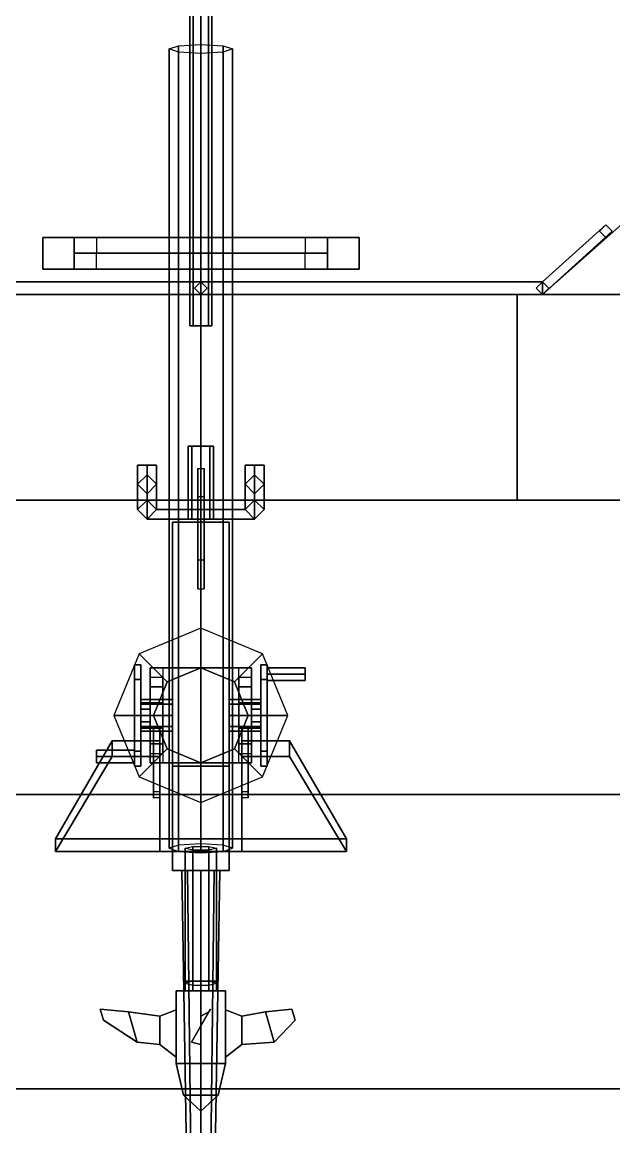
# Model space of a CAD drawing. Header units: millimetres. Extents: x -3.3 to 3.3, y -23.5 to 37.3.
# Drawn here: x -0.565 to 1.306, y -21.43 to -17.94 of the extents above; entities that cross this region are included whole.
import ezdxf

# ---------------------------------------------------------------- set-up
doc = ezdxf.new("R2010")
doc.units = ezdxf.units.MM
for name, color, linetype in [('gun', 1, 'Continuous'), ('prop', 1, 'Continuous'), ('railings', 6, 'Continuous'), ('sleeve', 5, 'Continuous'), ('turret', 2, 'Continuous')]:
    doc.layers.add(name, color=color, linetype=linetype)

msp = doc.modelspace()

# ---------------------------------------------------------------- linework, layer by layer
at = {"color": 3}
for points in [[(1.08, -13.42, 3.3), (1.08, -15.28, 3.3), (2.41, -18.8, 3.3), (2.41, -9.25, 3.3)], [(-1.08, -15.28, 3.3), (-2.41, -18.8, 3.3), (-0.5, -15.76, 3.3), (-0.5, -15.28, 3.3)], [(0.5, -15.28, 3.3), (0.5, -15.76, 3.3), (2.41, -18.8, 3.3), (1.08, -15.28, 3.3)], [(-0.5, -15.76, 3.3), (-2.41, -18.8, 3.3), (2.41, -18.8, 3.3), (0.5, -15.76, 3.3)], [(-2.41, -18.8, 3.3), (-2.41, -18.8, 2.52), (2.41, -18.8, 2.52), (2.41, -18.8, 3.3)], [(-1, -18.8, 2.52), (-1, -19.45, 2.52), (1, -19.45, 2.52), (1, -18.8, 2.52)], [(-2, -19.45, 2.52), (-2.41, -20.38, 2.52), (2.41, -20.38, 2.52), (2, -19.45, 2.52)], [(-2.41, -20.38, 2.52), (-1.95, -21.31, 2.52), (1.95, -21.31, 2.52), (2.41, -20.38, 2.52)], [(-1.95, -21.31, 2.52), (-1.95, -21.31, 2.17), (1.95, -21.31, 2.17), (1.95, -21.31, 2.52)]]:
    msp.add_3dface(points, dxfattribs=at)
for points in [[(3.25, -15.78, -1.68), (3.25, -23.47, -0.75), (-3.25, -23.47, -0.75), (-3.25, -15.78, -1.68)], [(1.08, -18.8, 5.02), (2.48, -17.56, 5.02), (-2.48, -17.56, 5.02), (-1.08, -18.8, 5.02)], [(-1.08, -18.8, 4.98), (-2.48, -17.56, 4.98), (2.48, -17.56, 4.98), (1.08, -18.8, 4.98)], [(2.48, -17.56, 4.98), (2.48, -17.56, 5.02), (1.08, -18.8, 5.02), (1.08, -18.8, 4.98)], [(-0.1, -18.0248, -1.2551), (-0.0707, -18.015, -1.3251), (-0.0707, -20.5402, -1.68), (-0.1, -20.55, -1.61)], [(-0.0707, -18.0347, -1.1851), (-0.1, -18.0248, -1.2551), (-0.1, -20.55, -1.61), (-0.0707, -20.5598, -1.54)], [(-0.0707, -18.015, -1.3251), (0, -18.0109, -1.3541), (0, -20.5361, -1.709), (-0.0707, -20.5402, -1.68)], [(0, -18.0387, -1.1561), (-0.0707, -18.0347, -1.1851), (-0.0707, -20.5598, -1.54), (0, -20.5639, -1.511)], [(0, -18.0109, -1.3541), (0.0707, -18.015, -1.3251), (0.0707, -20.5402, -1.68), (0, -20.5361, -1.709)], [(0.0707, -18.0347, -1.1851), (0, -18.0387, -1.1561), (0, -20.5639, -1.511), (0.0707, -20.5598, -1.54)], [(0.0707, -18.015, -1.3251), (0.1, -18.0248, -1.2551), (0.1, -20.55, -1.61), (0.0707, -20.5402, -1.68)], [(0.1, -18.0248, -1.2551), (0.0707, -18.0347, -1.1851), (0.0707, -20.5598, -1.54), (0.1, -20.55, -1.61)], [(-0.5, -18.72, 3.3), (-0.5, -18.72, 4.98), (-0.5, -18.62, 4.98), (-0.5, -18.62, 3.3)], [(-0.5, -18.62, 3.3), (-0.5, -18.62, 4.98), (-0.4, -18.62, 4.88), (-0.4, -18.62, 3.3)], [(0.4, -18.62, 4.88), (-0.4, -18.62, 4.88), (-0.5, -18.62, 4.98), (0.5, -18.62, 4.98)], [(-0.4, -18.62, 4.88), (-0.33, -18.62, 4.88), (0.4, -18.62, 3.3), (0.33, -18.62, 3.3)], [(0.33, -18.67, 3.3), (-0.4, -18.67, 4.88), (-0.4, -18.62, 4.88), (0.33, -18.62, 3.3)], [(-0.4, -18.62, 3.3), (-0.4, -18.62, 4.88), (-0.4, -18.72, 4.88), (-0.4, -18.72, 3.3)], [(0.4, -18.72, 4.88), (-0.4, -18.72, 4.88), (-0.4, -18.62, 4.88), (0.4, -18.62, 4.88)], [(0.4, -18.62, 3.3), (-0.33, -18.62, 4.88), (-0.33, -18.67, 4.88), (0.4, -18.67, 3.3)], [(0.4, -18.62, 3.3), (0.4, -18.62, 4.88), (0.5, -18.62, 4.98), (0.5, -18.62, 3.3)], [(0.4, -18.72, 3.3), (0.4, -18.72, 4.88), (0.4, -18.62, 4.88), (0.4, -18.62, 3.3)], [(0.5, -18.62, 3.3), (0.5, -18.62, 4.98), (0.5, -18.72, 4.98), (0.5, -18.72, 3.3)], [(0.4, -18.67, 3.3), (-0.33, -18.67, 4.88), (-0.4, -18.67, 4.88), (0.33, -18.67, 3.3)], [(-0.4, -18.72, 3.3), (0.33, -18.72, 4.88), (0.33, -18.67, 4.88), (-0.4, -18.67, 3.3)], [(-0.4, -18.67, 3.3), (0.33, -18.67, 4.88), (0.4, -18.67, 4.88), (-0.33, -18.67, 3.3)], [(-0.33, -18.67, 3.3), (0.4, -18.67, 4.88), (0.4, -18.72, 4.88), (-0.33, -18.72, 3.3)], [(-0.4, -18.72, 4.88), (-0.5, -18.72, 4.98), (-0.5, -18.72, 3.3), (-0.4, -18.72, 3.3)], [(-0.5, -18.72, 4.98), (-0.4, -18.72, 4.88), (0.4, -18.72, 4.88), (0.5, -18.72, 4.98)], [(0.4, -18.72, 4.88), (0.33, -18.72, 4.88), (-0.4, -18.72, 3.3), (-0.33, -18.72, 3.3)], [(0.5, -18.72, 4.98), (0.4, -18.72, 4.88), (0.4, -18.72, 3.3), (0.5, -18.72, 3.3)], [(1.08, -18.8, 4.98), (1.08, -18.8, 5.02), (-1.08, -18.8, 5.02), (-1.08, -18.8, 4.98)], [(1, -18.8, 2.54), (1, -19.45, 2.54), (2, -19.45, 2.54), (2, -18.8, 2.54)], [(1, -18.8, 2.52), (1, -19.45, 2.52), (1, -19.45, 2.54), (1, -18.8, 2.54)], [(1, -19.45, 2.54), (1, -19.45, 2.52), (2, -19.45, 2.52), (2, -19.45, 2.54)], [(0, -19.855, 2.52), (-0.1945, -19.9355, 2.52), (-0.1061, -20.0239, 3.35), (0, -19.98, 3.35)], [(0.1945, -19.9355, 2.52), (0, -19.855, 2.52), (0, -19.98, 3.35), (0.1061, -20.0239, 3.35)], [(-0.1945, -19.9355, 2.52), (-0.275, -20.13, 2.52), (-0.15, -20.13, 3.35), (-0.1061, -20.0239, 3.35)], [(0.275, -20.13, 2.52), (0.1945, -19.9355, 2.52), (0.1061, -20.0239, 3.35), (0.15, -20.13, 3.35)], [(0, -19.98, 3.35), (-0.1061, -20.0239, 3.35), (-0.1061, -20.0239, 3.4), (0, -19.98, 3.4)], [(0.1061, -20.0239, 3.35), (0, -19.98, 3.35), (0, -19.98, 3.4), (0.1061, -20.0239, 3.4)], [(-0.1061, -20.0239, 3.35), (-0.15, -20.13, 3.35), (-0.15, -20.13, 3.4), (-0.1061, -20.0239, 3.4)], [(0.15, -20.13, 3.35), (0.1061, -20.0239, 3.35), (0.1061, -20.0239, 3.4), (0.15, -20.13, 3.4)], [(-0.275, -20.13, 2.52), (-0.1945, -20.3245, 2.52), (-0.1061, -20.2361, 3.35), (-0.15, -20.13, 3.35)], [(-0.15, -20.13, 3.35), (-0.1061, -20.2361, 3.35), (-0.1061, -20.2361, 3.4), (-0.15, -20.13, 3.4)], [(0.1061, -20.2361, 3.35), (0.15, -20.13, 3.35), (0.15, -20.13, 3.4), (0.1061, -20.2361, 3.4)], [(0.1945, -20.3245, 2.52), (0.275, -20.13, 2.52), (0.15, -20.13, 3.35), (0.1061, -20.2361, 3.35)], [(-0.1945, -20.3245, 2.52), (0, -20.405, 2.52), (0, -20.28, 3.35), (-0.1061, -20.2361, 3.35)], [(-0.1061, -20.2361, 3.35), (0, -20.28, 3.35), (0, -20.28, 3.4), (-0.1061, -20.2361, 3.4)], [(0, -20.28, 3.35), (0.1061, -20.2361, 3.35), (0.1061, -20.2361, 3.4), (0, -20.28, 3.4)], [(0, -20.405, 2.52), (0.1945, -20.3245, 2.52), (0.1061, -20.2361, 3.35), (0, -20.28, 3.35)], [(-0.05, -20.55, -1.61), (-0.025, -20.544, -1.6529), (-0.025, -20.9698, -1.7127), (-0.05, -20.9758, -1.6698)], [(-0.025, -20.556, -1.5671), (-0.05, -20.55, -1.61), (-0.05, -20.9758, -1.6698), (-0.025, -20.9818, -1.627)], [(-0.025, -20.544, -1.6529), (0.025, -20.544, -1.6529), (0.025, -20.9698, -1.7127), (-0.025, -20.9698, -1.7127)], [(0.025, -20.556, -1.5671), (-0.025, -20.556, -1.5671), (-0.025, -20.9818, -1.627), (0.025, -20.9818, -1.627)], [(0.025, -20.544, -1.6529), (0.05, -20.55, -1.61), (0.05, -20.9758, -1.6698), (0.025, -20.9698, -1.7127)], [(0.05, -20.55, -1.61), (0.025, -20.556, -1.5671), (0.025, -20.9818, -1.627), (0.05, -20.9758, -1.6698)], [(-1.95, -21.31, 2.17), (-3.25, -23.47, 2.17), (3.25, -23.47, 2.17), (1.95, -21.31, 2.17)]]:
    msp.add_3dface(points)
at = {"layer": 'gun'}
for points in [[(-0.0247, -18.9, 6.2253), (-0.035, -18.9, 6.25), (-0.035, -17.87, 6.25), (-0.0247, -17.87, 6.2253)], [(-0.035, -18.9, 6.25), (-0.0247, -18.9, 6.2747), (-0.0247, -17.87, 6.2747), (-0.035, -17.87, 6.25)], [(0, -18.9, 6.215), (-0.0247, -18.9, 6.2253), (-0.0247, -17.87, 6.2253), (0, -17.87, 6.215)], [(-0.0247, -18.9, 6.2747), (0, -18.9, 6.285), (0, -17.87, 6.285), (-0.0247, -17.87, 6.2747)], [(0.0247, -18.9, 6.2253), (0, -18.9, 6.215), (0, -17.87, 6.215), (0.0247, -17.87, 6.2253)], [(0, -18.9, 6.285), (0.0247, -18.9, 6.2747), (0.0247, -17.87, 6.2747), (0, -17.87, 6.285)], [(0.035, -18.9, 6.25), (0.0247, -18.9, 6.2253), (0.0247, -17.87, 6.2253), (0.035, -17.87, 6.25)], [(0.0247, -18.9, 6.2747), (0.035, -18.9, 6.25), (0.035, -17.87, 6.25), (0.0247, -17.87, 6.2747)], [(-0.0247, -18.9, 6.2253), (0.035, -18.9, 6.25), (0.0247, -18.9, 6.2747), (-0.035, -18.9, 6.25)], [(-0.035, -18.9, 6.25), (0.0247, -18.9, 6.2747), (0, -18.9, 6.285), (-0.0247, -18.9, 6.2747)], [(0, -18.9, 6.215), (0.0247, -18.9, 6.2253), (0.035, -18.9, 6.25), (-0.0247, -18.9, 6.2253)], [(-0.0424, -20.62, 3.7624), (-0.06, -20.62, 3.72), (-0.035, -22.15, 3.72), (-0.0247, -22.15, 3.7447)], [(-0.06, -20.62, 3.72), (-0.0424, -20.62, 3.6776), (-0.0247, -22.15, 3.6953), (-0.035, -22.15, 3.72)], [(0, -20.62, 3.78), (-0.0424, -20.62, 3.7624), (-0.0247, -22.15, 3.7447), (0, -22.15, 3.755)], [(-0.0424, -20.62, 3.6776), (0, -20.62, 3.66), (0, -22.15, 3.685), (-0.0247, -22.15, 3.6953)], [(0.0424, -20.62, 3.7624), (0, -20.62, 3.78), (0, -22.15, 3.755), (0.0247, -22.15, 3.7447)], [(0, -20.62, 3.66), (0.0424, -20.62, 3.6776), (0.0247, -22.15, 3.6953), (0, -22.15, 3.685)], [(0.06, -20.62, 3.72), (0.0424, -20.62, 3.7624), (0.0247, -22.15, 3.7447), (0.035, -22.15, 3.72)], [(0.0424, -20.62, 3.6776), (0.06, -20.62, 3.72), (0.035, -22.15, 3.72), (0.0247, -22.15, 3.6953)]]:
    msp.add_3dface(points, dxfattribs=at)
at = {"layer": 'prop'}
for points in [[(-0.025, -21, -1.7133), (-0.05, -21, -1.67), (-0.05, -20.97, -1.67), (-0.025, -20.97, -1.7133)], [(-0.05, -21, -1.67), (-0.025, -21, -1.6267), (-0.025, -20.97, -1.6267), (-0.05, -20.97, -1.67)], [(0.025, -21, -1.7133), (-0.025, -21, -1.7133), (-0.025, -20.97, -1.7133), (0.025, -20.97, -1.7133)], [(-0.025, -21, -1.6267), (0.025, -21, -1.6267), (0.025, -20.97, -1.6267), (-0.025, -20.97, -1.6267)], [(0.05, -21, -1.67), (0.025, -21, -1.7133), (0.025, -20.97, -1.7133), (0.05, -20.97, -1.67)], [(0.025, -21, -1.6267), (0.05, -21, -1.67), (0.05, -20.97, -1.67), (0.025, -20.97, -1.6267)], [(0, -21.23, -1.76), (-0.0779, -21.23, -1.715), (-0.0779, -21, -1.715), (0, -21, -1.76)], [(-0.0779, -21.23, -1.715), (-0.0779, -21.23, -1.625), (-0.0779, -21, -1.625), (-0.0779, -21, -1.715)], [(-0.0779, -21.23, -1.625), (0, -21.23, -1.58), (0, -21, -1.58), (-0.0779, -21, -1.625)], [(0, -21.23, -1.58), (0.0779, -21.23, -1.625), (0.0779, -21, -1.625), (0, -21, -1.58)], [(0.0779, -21.23, -1.715), (0, -21.23, -1.76), (0, -21, -1.76), (0.0779, -21, -1.715)], [(0.0779, -21.23, -1.625), (0.0779, -21.23, -1.715), (0.0779, -21, -1.715), (0.0779, -21, -1.625)], [(-0.3081, -21.0927, -1.8363), (-0.3181, -21.058, -1.819), (-0.229, -21.0667, -1.7733), (-0.2015, -21.162, -1.821)], [(-0.2015, -21.162, -1.821), (-0.229, -21.0667, -1.7733), (-0.3181, -21.058, -1.819), (-0.3081, -21.0927, -1.8363)], [(-0.1299, -21.17, -1.745), (-0.1299, -21.08, -1.745), (-0.229, -21.0667, -1.7733), (-0.2015, -21.162, -1.821)], [(-0.2015, -21.162, -1.821), (-0.229, -21.0667, -1.7733), (-0.1299, -21.08, -1.745), (-0.1299, -21.17, -1.745)], [(-0.1299, -21.17, -1.745), (-0.1299, -21.08, -1.745), (-0.0779, -21.06, -1.715), (-0.0779, -21.21, -1.715)], [(-0.0779, -21.21, -1.715), (-0.0779, -21.06, -1.715), (-0.1299, -21.08, -1.745), (-0.1299, -21.17, -1.745)], [(0.01, -21.0927, -1.32), (0.03, -21.058, -1.32), (0.025, -21.0667, -1.42), (-0.03, -21.162, -1.42)], [(-0.03, -21.162, -1.42), (0.025, -21.0667, -1.42), (0.03, -21.058, -1.32), (0.01, -21.0927, -1.32)], [(0, -21.17, -1.52), (0, -21.08, -1.52), (0.025, -21.0667, -1.42), (-0.03, -21.162, -1.42)], [(-0.03, -21.162, -1.42), (0.025, -21.0667, -1.42), (0, -21.08, -1.52), (0, -21.17, -1.52)], [(0, -21.17, -1.52), (0, -21.08, -1.52), (0, -21.06, -1.58), (0, -21.21, -1.58)], [(0, -21.21, -1.58), (0, -21.06, -1.58), (0, -21.08, -1.52), (0, -21.17, -1.52)], [(0.1299, -21.17, -1.745), (0.1299, -21.08, -1.745), (0.0779, -21.06, -1.715), (0.0779, -21.21, -1.715)], [(0.0779, -21.21, -1.715), (0.0779, -21.06, -1.715), (0.1299, -21.08, -1.745), (0.1299, -21.17, -1.745)], [(0.1299, -21.17, -1.745), (0.1299, -21.08, -1.745), (0.204, -21.0667, -1.8167), (0.2315, -21.162, -1.769)], [(0.2315, -21.162, -1.769), (0.204, -21.0667, -1.8167), (0.1299, -21.08, -1.745), (0.1299, -21.17, -1.745)], [(0.2981, -21.0927, -1.8537), (0.2881, -21.058, -1.871), (0.204, -21.0667, -1.8167), (0.2315, -21.162, -1.769)], [(0.2315, -21.162, -1.769), (0.204, -21.0667, -1.8167), (0.2881, -21.058, -1.871), (0.2981, -21.0927, -1.8537)], [(0, -21.33, -1.6064), (0, -21.23, -1.58), (-0.0779, -21.23, -1.625), (-0.0551, -21.33, -1.6382)], [(-0.0551, -21.33, -1.6382), (-0.0779, -21.23, -1.625), (-0.0779, -21.23, -1.715), (-0.0551, -21.33, -1.7018)], [(-0.0551, -21.33, -1.7018), (-0.0779, -21.23, -1.715), (0, -21.23, -1.76), (0, -21.33, -1.7336)], [(0, -21.33, -1.7336), (0, -21.23, -1.76), (0.0779, -21.23, -1.715), (0.0551, -21.33, -1.7018)], [(0.0551, -21.33, -1.6382), (0.0779, -21.23, -1.625), (0, -21.23, -1.58), (0, -21.33, -1.6064)], [(0.0551, -21.33, -1.7018), (0.0779, -21.23, -1.715), (0.0779, -21.23, -1.625), (0.0551, -21.33, -1.6382)], [(0, -21.38, -1.67), (0, -21.33, -1.6064), (-0.0551, -21.33, -1.6382), (0, -21.38, -1.67)], [(0, -21.38, -1.67), (-0.0551, -21.33, -1.6382), (-0.0551, -21.33, -1.7018), (0, -21.38, -1.67)], [(0, -21.38, -1.67), (-0.0551, -21.33, -1.7018), (0, -21.33, -1.7336), (0, -21.38, -1.67)], [(0, -21.38, -1.67), (0, -21.33, -1.7336), (0.0551, -21.33, -1.7018), (0, -21.38, -1.67)], [(0, -21.38, -1.67), (0.0551, -21.33, -1.7018), (0.0551, -21.33, -1.6382), (0, -21.38, -1.67)], [(0, -21.38, -1.67), (0.0551, -21.33, -1.6382), (0, -21.33, -1.6064), (0, -21.38, -1.67)]]:
    msp.add_3dface(points, dxfattribs=at)
at = {"layer": 'railings'}
for points in [[(1.28, -18.58, 5.5), (1.08, -18.76, 5.5), (1.08, -18.8, 5.5), (1.3, -18.6, 5.5)], [(1.3, -18.6, 5.5), (1.08, -18.8, 5.5), (1.08, -18.76, 5.5), (1.28, -18.58, 5.5)], [(1.28, -18.58, 5.96), (1.08, -18.76, 5.96), (1.08, -18.8, 5.96), (1.3, -18.6, 5.96)], [(1.3, -18.6, 5.96), (1.08, -18.8, 5.96), (1.08, -18.76, 5.96), (1.28, -18.58, 5.96)], [(1.28, -18.58, 5.02), (1.26, -18.6, 5.02), (1.26, -18.6, 5.96), (1.28, -18.58, 5.96)], [(1.26, -18.6, 5.02), (1.28, -18.62, 5.02), (1.28, -18.62, 5.96), (1.26, -18.6, 5.96)], [(1.3, -18.6, 5.02), (1.28, -18.58, 5.02), (1.28, -18.58, 5.96), (1.3, -18.6, 5.96)], [(1.28, -18.62, 5.02), (1.3, -18.6, 5.02), (1.3, -18.6, 5.96), (1.28, -18.62, 5.96)], [(-1.07, -18.8, 5.5), (1.08, -18.8, 5.5), (1.08, -18.76, 5.5), (-1.07, -18.76, 5.5)], [(-1.07, -18.76, 5.5), (1.08, -18.76, 5.5), (1.08, -18.8, 5.5), (-1.07, -18.8, 5.5)], [(-1.07, -18.76, 5.96), (1.08, -18.76, 5.96), (1.08, -18.8, 5.96), (-1.07, -18.8, 5.96)], [(-1.07, -18.8, 5.96), (1.08, -18.8, 5.96), (1.08, -18.76, 5.96), (-1.07, -18.76, 5.96)], [(0, -18.76, 5.02), (-0.02, -18.78, 5.02), (-0.02, -18.78, 5.96), (0, -18.76, 5.96)], [(0.02, -18.78, 5.02), (0, -18.76, 5.02), (0, -18.76, 5.96), (0.02, -18.78, 5.96)], [(1.08, -18.76, 5.02), (1.06, -18.78, 5.02), (1.06, -18.78, 5.96), (1.08, -18.76, 5.96)], [(1.1, -18.78, 5.02), (1.08, -18.76, 5.02), (1.08, -18.76, 5.96), (1.1, -18.78, 5.96)], [(-0.02, -18.78, 5.02), (0, -18.8, 5.02), (0, -18.8, 5.96), (-0.02, -18.78, 5.96)], [(0, -18.8, 5.02), (0.02, -18.78, 5.02), (0.02, -18.78, 5.96), (0, -18.8, 5.96)], [(1.06, -18.78, 5.02), (1.08, -18.8, 5.02), (1.08, -18.8, 5.96), (1.06, -18.78, 5.96)], [(1.08, -18.8, 5.02), (1.1, -18.78, 5.02), (1.1, -18.78, 5.96), (1.08, -18.8, 5.96)]]:
    msp.add_3dface(points, dxfattribs=at)
at = {"layer": 'sleeve'}
for points in [[(-0.0283, -19.28, 4.0983), (0.04, -19.28, 4.07), (0.0283, -19.28, 4.0417), (-0.04, -19.28, 4.07)], [(-0.04, -19.51, 4.07), (-0.0283, -19.51, 4.0983), (-0.0283, -19.28, 4.0983), (-0.04, -19.28, 4.07)], [(-0.04, -19.28, 4.07), (0.0283, -19.28, 4.0417), (0, -19.28, 4.03), (-0.0283, -19.28, 4.0417)], [(-0.0283, -19.51, 4.0417), (-0.04, -19.51, 4.07), (-0.04, -19.28, 4.07), (-0.0283, -19.28, 4.0417)], [(0, -19.28, 4.11), (0.0283, -19.28, 4.0983), (0.04, -19.28, 4.07), (-0.0283, -19.28, 4.0983)], [(0, -19.51, 4.03), (-0.0283, -19.51, 4.0417), (-0.0283, -19.28, 4.0417), (0, -19.28, 4.03)], [(-0.0283, -19.51, 4.0983), (0, -19.51, 4.11), (0, -19.28, 4.11), (-0.0283, -19.28, 4.0983)], [(0.0283, -19.51, 4.0417), (0, -19.51, 4.03), (0, -19.28, 4.03), (0.0283, -19.28, 4.0417)], [(0, -19.51, 4.11), (0.0283, -19.51, 4.0983), (0.0283, -19.28, 4.0983), (0, -19.28, 4.11)], [(0.0283, -19.51, 4.0983), (0.04, -19.51, 4.07), (0.04, -19.28, 4.07), (0.0283, -19.28, 4.0983)], [(0.04, -19.51, 4.07), (0.0283, -19.51, 4.0417), (0.0283, -19.28, 4.0417), (0.04, -19.28, 4.07)], [(-0.17, -19.34, 3.37), (-0.2, -19.34, 3.4), (-0.17, -19.34, 3.43), (-0.14, -19.34, 3.4)], [(-0.2, -19.34, 3.4), (-0.17, -19.34, 3.37), (-0.17, -19.43, 3.45), (-0.2, -19.4, 3.45)], [(-0.17, -19.34, 3.99), (-0.2, -19.34, 4.02), (-0.17, -19.34, 4.05), (-0.14, -19.34, 4.02)], [(-0.2, -19.34, 4.02), (-0.17, -19.34, 3.99), (-0.17, -19.37, 3.97), (-0.2, -19.4, 3.97)], [(-0.17, -19.34, 4.05), (-0.2, -19.34, 4.02), (-0.2, -19.4, 3.97), (-0.17, -19.43, 3.97)], [(-0.17, -19.34, 3.43), (-0.2, -19.34, 3.4), (-0.2, -19.4, 3.45), (-0.17, -19.37, 3.45)], [(-0.17, -19.34, 3.37), (-0.14, -19.34, 3.4), (-0.14, -19.4, 3.45), (-0.17, -19.43, 3.45)], [(-0.17, -19.34, 3.99), (-0.14, -19.34, 4.02), (-0.14, -19.4, 3.97), (-0.17, -19.37, 3.97)], [(-0.14, -19.34, 4.02), (-0.17, -19.34, 4.05), (-0.17, -19.43, 3.97), (-0.14, -19.4, 3.97)], [(-0.14, -19.34, 3.4), (-0.17, -19.34, 3.43), (-0.17, -19.37, 3.45), (-0.14, -19.4, 3.45)], [(-0.01, -19.73, 3.83), (-0.01, -19.44, 4.04), (-0.01, -19.35, 4.04), (-0.01, -19.64, 3.83)], [(-0.01, -19.64, 3.83), (-0.01, -19.35, 4.04), (0.01, -19.35, 4.04), (0.01, -19.64, 3.83)], [(0.01, -19.35, 4.04), (0.01, -19.44, 4.04), (0.01, -19.73, 3.83), (0.01, -19.64, 3.83)], [(0.17, -19.34, 3.37), (0.14, -19.34, 3.4), (0.17, -19.34, 3.43), (0.2, -19.34, 3.4)], [(0.14, -19.34, 3.4), (0.17, -19.34, 3.37), (0.17, -19.43, 3.45), (0.14, -19.4, 3.45)], [(0.17, -19.34, 3.99), (0.14, -19.34, 4.02), (0.17, -19.34, 4.05), (0.2, -19.34, 4.02)], [(0.14, -19.34, 4.02), (0.17, -19.34, 3.99), (0.17, -19.37, 3.97), (0.14, -19.4, 3.97)], [(0.17, -19.34, 4.05), (0.14, -19.34, 4.02), (0.14, -19.4, 3.97), (0.17, -19.43, 3.97)], [(0.17, -19.34, 3.43), (0.14, -19.34, 3.4), (0.14, -19.4, 3.45), (0.17, -19.37, 3.45)], [(0.17, -19.34, 3.37), (0.2, -19.34, 3.4), (0.2, -19.4, 3.45), (0.17, -19.43, 3.45)], [(0.17, -19.34, 3.99), (0.2, -19.34, 4.02), (0.2, -19.4, 3.97), (0.17, -19.37, 3.97)], [(0.2, -19.34, 4.02), (0.17, -19.34, 4.05), (0.17, -19.43, 3.97), (0.2, -19.4, 3.97)], [(0.2, -19.34, 3.4), (0.17, -19.34, 3.43), (0.17, -19.37, 3.45), (0.2, -19.4, 3.45)], [(-0.2, -19.4, 3.97), (-0.17, -19.37, 3.97), (-0.17, -19.45, 3.8), (-0.2, -19.48, 3.8)], [(-0.17, -19.37, 3.45), (-0.2, -19.4, 3.45), (-0.2, -19.48, 3.62), (-0.17, -19.45, 3.62)], [(-0.17, -19.43, 3.97), (-0.2, -19.4, 3.97), (-0.2, -19.48, 3.8), (-0.17, -19.51, 3.8)], [(-0.2, -19.4, 3.45), (-0.17, -19.43, 3.45), (-0.17, -19.51, 3.62), (-0.2, -19.48, 3.62)], [(-0.17, -19.37, 3.97), (-0.14, -19.4, 3.97), (-0.14, -19.48, 3.8), (-0.17, -19.45, 3.8)], [(-0.14, -19.4, 3.45), (-0.17, -19.37, 3.45), (-0.17, -19.45, 3.62), (-0.14, -19.48, 3.62)], [(-0.14, -19.4, 3.97), (-0.17, -19.43, 3.97), (-0.17, -19.51, 3.8), (-0.14, -19.48, 3.8)], [(-0.17, -19.43, 3.45), (-0.14, -19.4, 3.45), (-0.14, -19.48, 3.62), (-0.17, -19.51, 3.62)], [(0.14, -19.4, 3.97), (0.17, -19.37, 3.97), (0.17, -19.45, 3.8), (0.14, -19.48, 3.8)], [(0.17, -19.37, 3.45), (0.14, -19.4, 3.45), (0.14, -19.48, 3.62), (0.17, -19.45, 3.62)], [(0.17, -19.43, 3.97), (0.14, -19.4, 3.97), (0.14, -19.48, 3.8), (0.17, -19.51, 3.8)], [(0.14, -19.4, 3.45), (0.17, -19.43, 3.45), (0.17, -19.51, 3.62), (0.14, -19.48, 3.62)], [(0.17, -19.37, 3.97), (0.2, -19.4, 3.97), (0.2, -19.48, 3.8), (0.17, -19.45, 3.8)], [(0.2, -19.4, 3.45), (0.17, -19.37, 3.45), (0.17, -19.45, 3.62), (0.2, -19.48, 3.62)], [(0.2, -19.4, 3.97), (0.17, -19.43, 3.97), (0.17, -19.51, 3.8), (0.2, -19.48, 3.8)], [(0.17, -19.43, 3.45), (0.2, -19.4, 3.45), (0.2, -19.48, 3.62), (0.17, -19.51, 3.62)], [(-0.17, -19.45, 3.62), (-0.2, -19.48, 3.62), (-0.2, -19.48, 3.8), (-0.17, -19.45, 3.8)], [(-0.14, -19.48, 3.62), (-0.17, -19.45, 3.62), (-0.17, -19.45, 3.8), (-0.14, -19.48, 3.8)], [(-0.17, -19.45, 3.71), (-0.14, -19.48, 3.74), (0.14, -19.48, 3.74), (0.17, -19.45, 3.71)], [(-0.14, -19.48, 3.68), (-0.17, -19.45, 3.71), (0.17, -19.45, 3.71), (0.14, -19.48, 3.68)], [(0.01, -19.73, 3.83), (0.01, -19.44, 4.04), (-0.01, -19.44, 4.04), (-0.01, -19.73, 3.83)], [(0.17, -19.45, 3.62), (0.14, -19.48, 3.62), (0.14, -19.48, 3.8), (0.17, -19.45, 3.8)], [(0.2, -19.48, 3.62), (0.17, -19.45, 3.62), (0.17, -19.45, 3.8), (0.2, -19.48, 3.8)], [(-0.2, -19.48, 3.62), (-0.17, -19.51, 3.62), (-0.17, -19.51, 3.8), (-0.2, -19.48, 3.8)], [(-0.17, -19.51, 3.62), (-0.14, -19.48, 3.62), (-0.14, -19.48, 3.8), (-0.17, -19.51, 3.8)], [(-0.17, -19.51, 3.71), (-0.14, -19.48, 3.68), (0.14, -19.48, 3.68), (0.17, -19.51, 3.71)], [(-0.14, -19.48, 3.74), (-0.17, -19.51, 3.71), (0.17, -19.51, 3.71), (0.14, -19.48, 3.74)], [(0.14, -19.48, 3.62), (0.17, -19.51, 3.62), (0.17, -19.51, 3.8), (0.14, -19.48, 3.8)], [(0.17, -19.51, 3.62), (0.2, -19.48, 3.62), (0.2, -19.48, 3.8), (0.17, -19.51, 3.8)], [(-0.09, -19.52, 3.83), (-0.09, -20.29, 3.83), (0.09, -20.29, 3.83), (0.09, -19.52, 3.83)], [(0.09, -19.52, 3.57), (0.09, -20.29, 3.57), (-0.09, -20.29, 3.57), (-0.09, -19.52, 3.57)], [(-0.09, -19.52, 3.57), (-0.09, -19.52, 3.83), (0.09, -19.52, 3.83), (0.09, -19.52, 3.57)], [(-0.09, -20.29, 3.57), (-0.09, -20.29, 3.83), (-0.09, -19.52, 3.83), (-0.09, -19.52, 3.57)], [(-0.04, -19.51, 4.07), (0.0283, -19.51, 4.0983), (0, -19.51, 4.11), (-0.0283, -19.51, 4.0983)], [(-0.0283, -19.51, 4.0417), (0.04, -19.51, 4.07), (0.0283, -19.51, 4.0983), (-0.04, -19.51, 4.07)], [(0, -19.51, 4.03), (0.0283, -19.51, 4.0417), (0.04, -19.51, 4.07), (-0.0283, -19.51, 4.0417)], [(0.09, -19.52, 3.83), (0.09, -20.29, 3.83), (0.09, -20.29, 3.57), (0.09, -19.52, 3.57)], [(-0.19, -20.1654, 3.7454), (-0.19, -20.08, 3.71), (-0.19, -20.0946, 3.6746), (-0.19, -20.18, 3.71)], [(-0.19, -20.13, 3.76), (-0.19, -20.0946, 3.7454), (-0.19, -20.08, 3.71), (-0.19, -20.1654, 3.7454)], [(-0.19, -20.0946, 3.6746), (-0.19, -20.08, 3.71), (-0.09, -20.08, 3.71), (-0.09, -20.0946, 3.6746)], [(-0.19, -20.08, 3.71), (-0.19, -20.0946, 3.7454), (-0.09, -20.0946, 3.7454), (-0.09, -20.08, 3.71)], [(-0.19, -20.18, 3.71), (-0.19, -20.0946, 3.6746), (-0.19, -20.13, 3.66), (-0.19, -20.1654, 3.6746)], [(-0.19, -20.13, 3.66), (-0.19, -20.0946, 3.6746), (-0.09, -20.0946, 3.6746), (-0.09, -20.13, 3.66)], [(-0.19, -20.0946, 3.7454), (-0.19, -20.13, 3.76), (-0.09, -20.13, 3.76), (-0.09, -20.0946, 3.7454)], [(0.09, -20.0946, 3.6746), (0.09, -20.08, 3.71), (0.19, -20.08, 3.71), (0.19, -20.0946, 3.6746)], [(0.09, -20.08, 3.71), (0.09, -20.0946, 3.7454), (0.19, -20.0946, 3.7454), (0.19, -20.08, 3.71)], [(0.09, -20.13, 3.66), (0.09, -20.0946, 3.6746), (0.19, -20.0946, 3.6746), (0.19, -20.13, 3.66)], [(0.09, -20.0946, 3.7454), (0.09, -20.13, 3.76), (0.19, -20.13, 3.76), (0.19, -20.0946, 3.7454)], [(0.19, -20.08, 3.71), (0.19, -20.1654, 3.6746), (0.19, -20.13, 3.66), (0.19, -20.0946, 3.6746)], [(0.19, -20.0946, 3.7454), (0.19, -20.18, 3.71), (0.19, -20.1654, 3.6746), (0.19, -20.08, 3.71)], [(0.19, -20.13, 3.76), (0.19, -20.1654, 3.7454), (0.19, -20.18, 3.71), (0.19, -20.0946, 3.7454)], [(-0.19, -20.1654, 3.6746), (-0.19, -20.13, 3.66), (-0.09, -20.13, 3.66), (-0.09, -20.1654, 3.6746)], [(-0.19, -20.13, 3.76), (-0.19, -20.1654, 3.7454), (-0.09, -20.1654, 3.7454), (-0.09, -20.13, 3.76)], [(0.09, -20.1654, 3.6746), (0.09, -20.13, 3.66), (0.19, -20.13, 3.66), (0.19, -20.1654, 3.6746)], [(0.09, -20.13, 3.76), (0.09, -20.1654, 3.7454), (0.19, -20.1654, 3.7454), (0.19, -20.13, 3.76)], [(-0.19, -20.18, 3.71), (-0.19, -20.1654, 3.6746), (-0.09, -20.1654, 3.6746), (-0.09, -20.18, 3.71)], [(-0.19, -20.1654, 3.7454), (-0.19, -20.18, 3.71), (-0.09, -20.18, 3.71), (-0.09, -20.1654, 3.7454)], [(0.09, -20.18, 3.71), (0.09, -20.1654, 3.6746), (0.19, -20.1654, 3.6746), (0.19, -20.18, 3.71)], [(0.09, -20.1654, 3.7454), (0.09, -20.18, 3.71), (0.19, -20.18, 3.71), (0.19, -20.1654, 3.7454)], [(-0.09, -20.62, 3.63), (-0.09, -20.62, 3.79), (-0.09, -20.29, 3.79), (-0.09, -20.29, 3.63)], [(-0.09, -20.29, 3.79), (-0.09, -20.62, 3.79), (0.09, -20.62, 3.79), (0.09, -20.29, 3.79)], [(0.09, -20.29, 3.63), (0.09, -20.62, 3.63), (-0.09, -20.62, 3.63), (-0.09, -20.29, 3.63)], [(0.09, -20.29, 3.57), (0.09, -20.29, 3.83), (-0.09, -20.29, 3.83), (-0.09, -20.29, 3.57)], [(0.09, -20.29, 3.79), (0.09, -20.62, 3.79), (0.09, -20.62, 3.63), (0.09, -20.29, 3.63)], [(0.09, -20.62, 3.63), (0.09, -20.62, 3.79), (-0.09, -20.62, 3.79), (-0.09, -20.62, 3.63)]]:
    msp.add_3dface(points, dxfattribs=at)
at = {"layer": 'turret'}
for points in [[(-0.21, -20.0169, 3.3269), (-0.21, -20.13, 3.28), (-0.21, -20.2431, 3.3269), (-0.21, -19.97, 3.44)], [(-0.21, -19.97, 3.44), (-0.21, -20.2431, 3.3269), (-0.21, -20.29, 3.44), (-0.21, -20.0169, 3.5531)], [(-0.19, -19.97, 3.44), (-0.19, -20.0169, 3.3269), (-0.21, -20.0169, 3.3269), (-0.21, -19.97, 3.44)], [(-0.19, -20.0169, 3.5531), (-0.19, -19.97, 3.44), (-0.21, -19.97, 3.44), (-0.21, -20.0169, 3.5531)], [(-0.19, -20.29, 3.44), (-0.19, -20.0169, 3.3269), (-0.19, -19.97, 3.44), (-0.19, -20.2431, 3.5531)], [(-0.19, -20.2431, 3.5531), (-0.19, -19.97, 3.44), (-0.19, -20.0169, 3.5531), (-0.19, -20.13, 3.6)], [(-0.16, -20.28, 3.44), (-0.16, -19.98, 3.44), (-0.16, -19.98, 3.4), (-0.16, -20.28, 3.4)], [(0.16, -19.98, 3.4), (-0.16, -19.98, 3.4), (-0.16, -19.98, 3.44), (0.16, -19.98, 3.44)], [(-0.16, -20.28, 3.4), (-0.16, -19.98, 3.4), (0.16, -19.98, 3.4), (0.16, -20.28, 3.4)], [(0.12, -19.98, 3.44), (-0.12, -19.98, 3.44), (-0.12, -20.28, 3.44), (0.12, -20.28, 3.44)], [(0.16, -20.28, 3.4), (0.16, -19.98, 3.4), (0.16, -19.98, 3.44), (0.16, -20.28, 3.44)], [(0.19, -20.0169, 3.3269), (0.19, -20.13, 3.28), (0.19, -20.2431, 3.3269), (0.19, -19.97, 3.44)], [(0.19, -19.97, 3.44), (0.19, -20.2431, 3.3269), (0.19, -20.29, 3.44), (0.19, -20.0169, 3.5531)], [(0.19, -20.0169, 3.3269), (0.19, -19.97, 3.44), (0.21, -19.97, 3.44), (0.21, -20.0169, 3.3269)], [(0.19, -19.97, 3.44), (0.19, -20.0169, 3.5531), (0.21, -20.0169, 3.5531), (0.21, -19.97, 3.44)], [(0.21, -20.29, 3.44), (0.21, -20.0169, 3.3269), (0.21, -19.97, 3.44), (0.21, -20.2431, 3.5531)], [(0.21, -20.2431, 3.5531), (0.21, -19.97, 3.44), (0.21, -20.0169, 3.5531), (0.21, -20.13, 3.6)], [(0.21, -20, 3.42), (0.21, -19.98, 3.44), (0.33, -19.98, 3.44), (0.33, -20, 3.42)], [(0.21, -19.98, 3.44), (0.21, -20, 3.46), (0.33, -20, 3.46), (0.33, -19.98, 3.44)], [(0.33, -20, 3.46), (0.33, -20.02, 3.44), (0.33, -20, 3.42), (0.33, -19.98, 3.44)], [(-0.19, -20.0169, 3.3269), (-0.19, -20.13, 3.28), (-0.21, -20.13, 3.28), (-0.21, -20.0169, 3.3269)], [(-0.21, -20.0169, 3.5531), (-0.21, -20.29, 3.44), (-0.21, -20.2431, 3.5531), (-0.21, -20.13, 3.6)], [(-0.19, -20.13, 3.6), (-0.19, -20.0169, 3.5531), (-0.21, -20.0169, 3.5531), (-0.21, -20.13, 3.6)], [(-0.19, -20.2431, 3.3269), (-0.19, -20.13, 3.28), (-0.19, -20.0169, 3.3269), (-0.19, -20.29, 3.44)], [(-0.12, -20.04, 3.73), (-0.12, -20.01, 3.44), (-0.16, -20.01, 3.44), (-0.16, -20.04, 3.73)], [(-0.16, -20.04, 3.73), (-0.16, -20.01, 3.44), (-0.16, -20.25, 3.44), (-0.16, -20.22, 3.73)], [(-0.12, -20.25, 3.44), (-0.12, -20.01, 3.44), (-0.12, -20.04, 3.73), (-0.12, -20.22, 3.73)], [(0.16, -20.04, 3.73), (0.16, -20.01, 3.44), (0.12, -20.01, 3.44), (0.12, -20.04, 3.73)], [(0.12, -20.04, 3.73), (0.12, -20.01, 3.44), (0.12, -20.25, 3.44), (0.12, -20.22, 3.73)], [(0.16, -20.25, 3.44), (0.16, -20.01, 3.44), (0.16, -20.04, 3.73), (0.16, -20.22, 3.73)], [(0.19, -20.13, 3.28), (0.19, -20.0169, 3.3269), (0.21, -20.0169, 3.3269), (0.21, -20.13, 3.28)], [(0.19, -20.0169, 3.5531), (0.19, -20.29, 3.44), (0.19, -20.2431, 3.5531), (0.19, -20.13, 3.6)], [(0.19, -20.0169, 3.5531), (0.19, -20.13, 3.6), (0.21, -20.13, 3.6), (0.21, -20.0169, 3.5531)], [(0.21, -20.02, 3.44), (0.21, -20, 3.42), (0.33, -20, 3.42), (0.33, -20.02, 3.44)], [(0.21, -20, 3.46), (0.21, -20.02, 3.44), (0.33, -20.02, 3.44), (0.33, -20, 3.46)], [(0.21, -20.2431, 3.3269), (0.21, -20.13, 3.28), (0.21, -20.0169, 3.3269), (0.21, -20.29, 3.44)], [(-0.16, -20.22, 3.73), (-0.16, -20.17, 3.8), (-0.16, -20.09, 3.8), (-0.16, -20.04, 3.73)], [(-0.16, -20.04, 3.73), (-0.16, -20.09, 3.8), (-0.12, -20.09, 3.8), (-0.12, -20.04, 3.73)], [(-0.12, -20.09, 3.8), (-0.12, -20.17, 3.8), (-0.12, -20.22, 3.73), (-0.12, -20.04, 3.73)], [(0.12, -20.04, 3.73), (0.12, -20.09, 3.8), (0.16, -20.09, 3.8), (0.16, -20.04, 3.73)], [(0.12, -20.22, 3.73), (0.12, -20.17, 3.8), (0.12, -20.09, 3.8), (0.12, -20.04, 3.73)], [(0.16, -20.09, 3.8), (0.16, -20.17, 3.8), (0.16, -20.22, 3.73), (0.16, -20.04, 3.73)], [(-0.16, -20.11, 3.4746), (-0.16, -20.09, 3.44), (-0.19, -20.09, 3.44), (-0.19, -20.11, 3.4746)], [(-0.16, -20.09, 3.44), (-0.16, -20.11, 3.4054), (-0.19, -20.11, 3.4054), (-0.19, -20.09, 3.44)], [(-0.16, -20.09, 3.8), (-0.16, -20.17, 3.8), (-0.12, -20.17, 3.8), (-0.12, -20.09, 3.8)], [(0.12, -20.09, 3.8), (0.12, -20.17, 3.8), (0.16, -20.17, 3.8), (0.16, -20.09, 3.8)], [(0.16, -20.11, 3.4054), (0.16, -20.09, 3.44), (0.19, -20.09, 3.44), (0.19, -20.11, 3.4054)], [(0.16, -20.09, 3.44), (0.16, -20.11, 3.4746), (0.19, -20.11, 3.4746), (0.19, -20.09, 3.44)], [(-0.19, -20.13, 3.28), (-0.19, -20.2431, 3.3269), (-0.21, -20.2431, 3.3269), (-0.21, -20.13, 3.28)], [(-0.19, -20.2431, 3.5531), (-0.19, -20.13, 3.6), (-0.21, -20.13, 3.6), (-0.21, -20.2431, 3.5531)], [(-0.16, -20.15, 3.4746), (-0.16, -20.11, 3.4746), (-0.19, -20.11, 3.4746), (-0.19, -20.15, 3.4746)], [(-0.16, -20.11, 3.4054), (-0.16, -20.15, 3.4054), (-0.19, -20.15, 3.4054), (-0.19, -20.11, 3.4054)], [(0.16, -20.15, 3.4054), (0.16, -20.11, 3.4054), (0.19, -20.11, 3.4054), (0.19, -20.15, 3.4054)], [(0.16, -20.11, 3.4746), (0.16, -20.15, 3.4746), (0.19, -20.15, 3.4746), (0.19, -20.11, 3.4746)], [(0.19, -20.2431, 3.3269), (0.19, -20.13, 3.28), (0.21, -20.13, 3.28), (0.21, -20.2431, 3.3269)], [(0.19, -20.13, 3.6), (0.19, -20.2431, 3.5531), (0.21, -20.2431, 3.5531), (0.21, -20.13, 3.6)], [(-0.16, -20.17, 3.44), (-0.16, -20.15, 3.4746), (-0.19, -20.15, 3.4746), (-0.19, -20.17, 3.44)], [(-0.16, -20.15, 3.4054), (-0.16, -20.17, 3.44), (-0.19, -20.17, 3.44), (-0.19, -20.15, 3.4054)], [(-0.12, -20.22, 3.73), (-0.12, -20.17, 3.8), (-0.16, -20.17, 3.8), (-0.16, -20.22, 3.73)], [(-0.15, -20.17, 3.8), (-0.15, -20.21, 3.74), (-0.15, -20.39, 3.86), (-0.15, -20.37, 3.92)], [(-0.13, -20.37, 3.92), (-0.13, -20.17, 3.8), (-0.15, -20.17, 3.8), (-0.15, -20.37, 3.92)], [(-0.13, -20.39, 3.86), (-0.13, -20.21, 3.74), (-0.13, -20.17, 3.8), (-0.13, -20.37, 3.92)], [(0.16, -20.22, 3.73), (0.16, -20.17, 3.8), (0.12, -20.17, 3.8), (0.12, -20.22, 3.73)], [(0.15, -20.37, 3.92), (0.15, -20.17, 3.8), (0.13, -20.17, 3.8), (0.13, -20.37, 3.92)], [(0.13, -20.17, 3.8), (0.13, -20.21, 3.74), (0.13, -20.39, 3.86), (0.13, -20.37, 3.92)], [(0.15, -20.39, 3.86), (0.15, -20.21, 3.74), (0.15, -20.17, 3.8), (0.15, -20.37, 3.92)], [(0.16, -20.17, 3.44), (0.16, -20.15, 3.4054), (0.19, -20.15, 3.4054), (0.19, -20.17, 3.44)], [(0.16, -20.15, 3.4746), (0.16, -20.17, 3.44), (0.19, -20.17, 3.44), (0.19, -20.15, 3.4746)], [(-0.13, -20.21, 4.54), (-0.13, -20.52, 3.32), (-0.46, -20.52, 3.32), (-0.28, -20.21, 4.54)], [(-0.28, -20.21, 4.54), (-0.46, -20.52, 3.32), (-0.46, -20.56, 3.32), (-0.28, -20.26, 4.54)], [(-0.33, -20.26, 3.46), (-0.33, -20.24, 3.44), (-0.33, -20.26, 3.42), (-0.33, -20.28, 3.44)], [(-0.21, -20.26, 3.46), (-0.21, -20.24, 3.44), (-0.33, -20.24, 3.44), (-0.33, -20.26, 3.46)], [(-0.21, -20.24, 3.44), (-0.21, -20.26, 3.42), (-0.33, -20.26, 3.42), (-0.33, -20.24, 3.44)], [(-0.13, -20.26, 4.54), (-0.13, -20.21, 4.54), (-0.28, -20.21, 4.54), (-0.28, -20.26, 4.54)], [(-0.16, -20.22, 3.73), (-0.16, -20.25, 3.44), (-0.12, -20.25, 3.44), (-0.12, -20.22, 3.73)], [(-0.15, -20.39, 3.86), (-0.15, -20.21, 3.74), (-0.13, -20.21, 3.74), (-0.13, -20.39, 3.86)], [(-0.13, -20.56, 3.32), (-0.13, -20.52, 3.32), (-0.13, -20.21, 4.54), (-0.13, -20.26, 4.54)], [(0.12, -20.22, 3.73), (0.12, -20.25, 3.44), (0.16, -20.25, 3.44), (0.16, -20.22, 3.73)], [(0.28, -20.21, 4.54), (0.46, -20.52, 3.32), (0.13, -20.52, 3.32), (0.13, -20.21, 4.54)], [(0.13, -20.21, 4.54), (0.13, -20.52, 3.32), (0.13, -20.56, 3.32), (0.13, -20.26, 4.54)], [(0.13, -20.39, 3.86), (0.13, -20.21, 3.74), (0.15, -20.21, 3.74), (0.15, -20.39, 3.86)], [(0.28, -20.26, 4.54), (0.28, -20.21, 4.54), (0.13, -20.21, 4.54), (0.13, -20.26, 4.54)], [(0.46, -20.56, 3.32), (0.46, -20.52, 3.32), (0.28, -20.21, 4.54), (0.28, -20.26, 4.54)], [(-0.28, -20.26, 4.54), (-0.46, -20.56, 3.32), (-0.13, -20.56, 3.32), (-0.13, -20.26, 4.54)], [(-0.21, -20.28, 3.44), (-0.21, -20.26, 3.46), (-0.33, -20.26, 3.46), (-0.33, -20.28, 3.44)], [(-0.21, -20.26, 3.42), (-0.21, -20.28, 3.44), (-0.33, -20.28, 3.44), (-0.33, -20.26, 3.42)], [(-0.19, -20.2431, 3.3269), (-0.19, -20.29, 3.44), (-0.21, -20.29, 3.44), (-0.21, -20.2431, 3.3269)], [(-0.19, -20.29, 3.44), (-0.19, -20.2431, 3.5531), (-0.21, -20.2431, 3.5531), (-0.21, -20.29, 3.44)], [(0.13, -20.26, 4.54), (0.13, -20.56, 3.32), (0.46, -20.56, 3.32), (0.28, -20.26, 4.54)], [(0.19, -20.29, 3.44), (0.19, -20.2431, 3.3269), (0.21, -20.2431, 3.3269), (0.21, -20.29, 3.44)], [(0.19, -20.2431, 3.5531), (0.19, -20.29, 3.44), (0.21, -20.29, 3.44), (0.21, -20.2431, 3.5531)], [(0.16, -20.28, 3.44), (-0.16, -20.28, 3.44), (-0.16, -20.28, 3.4), (0.16, -20.28, 3.4)], [(-0.46, -20.52, 3.32), (-0.46, -20.52, 2.8), (-0.46, -20.56, 2.8), (-0.46, -20.56, 3.32)], [(-0.46, -20.56, 2.8), (-0.46, -20.52, 2.8), (0.46, -20.52, 2.8), (0.46, -20.56, 2.8)], [(0.46, -20.52, 3.32), (0.46, -20.52, 2.8), (-0.46, -20.52, 2.8), (-0.46, -20.52, 3.32)], [(0.13, -20.56, 3.32), (0.13, -20.52, 3.32), (-0.13, -20.52, 3.32), (-0.13, -20.56, 3.32)], [(0.46, -20.56, 2.8), (0.46, -20.52, 2.8), (0.46, -20.52, 3.32), (0.46, -20.56, 3.32)], [(-0.46, -20.56, 3.32), (-0.46, -20.56, 2.8), (0.46, -20.56, 2.8), (0.46, -20.56, 3.32)]]:
    msp.add_3dface(points, dxfattribs=at)

doc.saveas('drawing.dxf')
